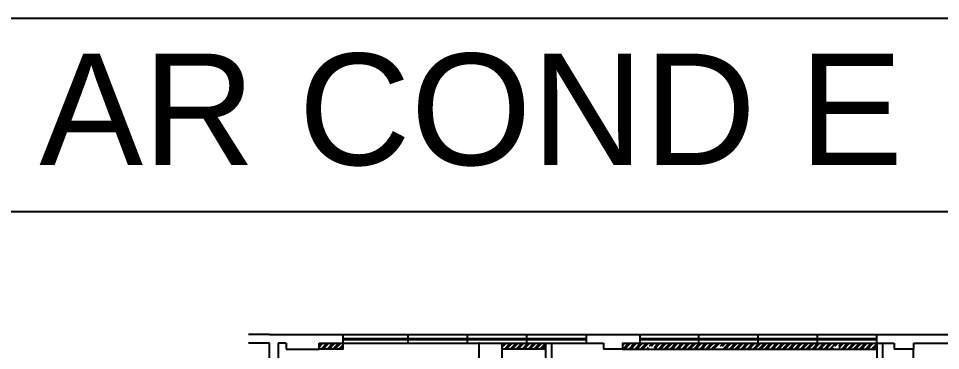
# Model space of a CAD drawing. Header units: millimetres. Extents: x 165 to 269, y 52 to 121.
# Drawn here: x 185.51 to 201.47, y 63.05 to 68.79 of the extents above; entities that cross this region are included whole.
import ezdxf

# ---------------------------------------------------------------- set-up
doc = ezdxf.new("R2010")
doc.units = ezdxf.units.MM
doc.layers.add('FAM ARQUITETURA', color=253, linetype='Continuous')
doc.layers.add('REVESTIMENTO PARA PONTO ELÉTRICO', color=1, linetype='Continuous')
doc.styles.get("Standard").update_dxf_attribs({"font": 'arial.ttf'})
pattern_1 = [(45, (-2818.870045, -1371.8107), (-0.0511874599, 0.0511874599), []), (45, (-2818.83592, -1371.8107), (-0.0511874599, 0.0511874599), [])]

# ---------------------------------------------------------------- blocks, each defined once
blk = doc.blocks.new('FAM ARQUITETURA')
at = {"layer": 'FAM ARQUITETURA'}
for p, q in [((-0.15, 0.15), (-0.511, 0.15)), ((-0.15, 0), (-0.511, 0)), ((-0.15, 0.15), (16.08, 0.15)), ((-0.15, -0.45), (-0.15, 0)), ((0, 0), (0, -0.45)), ((0.14, 0), (0, 0)), ((0.14, 0), (0.14, -0.1)), ((0.71, 0), (5.63, 0)), ((0.71, 0), (0.71, -0.1)), ((1.13, 0), (1.13, 0.15)), ((5.33, 0.15), (5.33, 0)), ((5.63, 0), (5.63, -0.1)), ((5.96, 0), (6.26, 0)), ((5.96, 0), (5.96, -0.1)), ((6.26, 0.15), (6.26, 0)), ((10.36, 0), (10.36, 0.15)), ((10.36, 0), (10.66, 0)), ((10.66, 0), (10.66, -0.1)), ((11, 0), (15.65, 0)), ((11, 0), (11, -0.1)), ((0.14, -0.1), (0.71, -0.1)), ((4.63, 0), (4.63, -2.95)), ((4.73, 0), (4.73, -2.95)), ((5.96, -0.1), (5.63, -0.1)), ((6.26, 0), (10.36, 0)), ((10.36, 0), (10.36, -2.8)), ((10.46, 0), (10.46, -2.8)), ((11, -0.1), (10.66, -0.1)), ((11, -2.8), (11, -0.1))]:
    blk.add_line(p, q, dxfattribs=at)
at = {"layer": 'FAM ARQUITETURA', "ltscale": 0.5}
for p, q in [((1.13, 0.085), (5.33, 0.085)), ((1.13, 0.065), (5.33, 0.065)), ((2.255, 0), (2.255, 0.15)), ((3.28, 0), (3.28, 0.15)), ((4.305, 0), (4.305, 0.15)), ((6.26, 0.085), (10.36, 0.085)), ((6.26, 0.065), (10.36, 0.065)), ((7.285, 0), (7.285, 0.15)), ((8.31, 0), (8.31, 0.15)), ((9.335, 0), (9.335, 0.15))]:
    blk.add_line(p, q, dxfattribs=at)
at = {"layer": 'FAM ARQUITETURA', "linetype": 'Continuous'}
for p, q in [((3.48, -1.6), (3.48, 0)), ((3.48, 0), (3.88, 0)), ((3.88, -1.6), (3.88, 0))]:
    blk.add_line(p, q, dxfattribs=at)
at = {"layer": 'FAM ARQUITETURA', "ltscale": 0.5}
for p in [(3.28, 0), (3.48, 0), (4.305, 0), (7.285, 0), (8.31, 0), (9.335, 0)]:
    blk.add_point(p, dxfattribs=at)

msp = doc.modelspace()

# ---------------------------------------------------------------- hatches: boundary and pattern name
at = {"layer": 'REVESTIMENTO PARA PONTO ELÉTRICO'}
h = msp.add_hatch(dxfattribs=at)
h.set_pattern_fill('ANSI32', color=256, scale=0.0076)
h.set_pattern_definition(pattern_1)
h.paths.add_polyline_path([(190.711, 63.176), (191.122, 63.176), (191.122, 63.076), (190.711, 63.076)])
h = msp.add_hatch(dxfattribs=at)
h.set_pattern_fill('ANSI32', color=256, scale=0.0076)
h.set_pattern_definition([(45, (-2815.700045, -1371.8107), (-0.0511874599, 0.0511874599), []), (45, (-2815.66592, -1371.8107), (-0.0511874599, 0.0511874599), [])])
h.paths.add_polyline_path([(193.881, 63.176), (194.631, 63.176), (194.631, 63.076), (193.881, 63.076)])
h = msp.add_hatch(dxfattribs=at)
h.set_pattern_fill('ANSI32', color=256, scale=0.0076)
h.set_pattern_definition(pattern_1)
h.paths.add_polyline_path([(196.411, 63.126), (196.511, 63.126), (196.511, 63.076), (197.611, 63.076), (197.611, 63.126), (197.711, 63.126), (197.711, 63.076), (199.611, 63.076), (199.611, 63.126), (199.711, 63.126), (199.711, 63.076), (200.361, 63.076), (200.361, 63.176), (195.961, 63.176), (195.961, 63.076), (196.411, 63.076)])

# ---------------------------------------------------------------- linework, layer by layer
at = {"layer": 'FAM ARQUITETURA'}
for points in [[(185.142, 65.455), (210.875, 65.455), (210.875, 68.788), (185.142, 68.788)], [(185.142, 65.455), (210.875, 65.455), (210.875, 51.914), (185.142, 51.914)]]:
    msp.add_lwpolyline(points, close=True, dxfattribs=at)
at = {"layer": 'REVESTIMENTO PARA PONTO ELÉTRICO'}
for points in [[(190.711, 63.176), (191.122, 63.176), (191.122, 63.076), (190.711, 63.076)], [(193.881, 63.176), (194.631, 63.176), (194.631, 63.076), (193.881, 63.076)]]:
    msp.add_lwpolyline(points, close=True, dxfattribs=at)
msp.add_lwpolyline([(195.961, 63.076), (200.361, 63.076)], dxfattribs=at)

# ---------------------------------------------------------------- block references
at = {"layer": 'FAM ARQUITETURA'}
msp.add_blockref('FAM ARQUITETURA', (190.001, 63.176), dxfattribs=at)

# ---------------------------------------------------------------- texts
msp.add_text('AR COND E EMER.', height=1.92542, dxfattribs=at).set_placement((185.871, 66.256))

doc.saveas('drawing.dxf')
